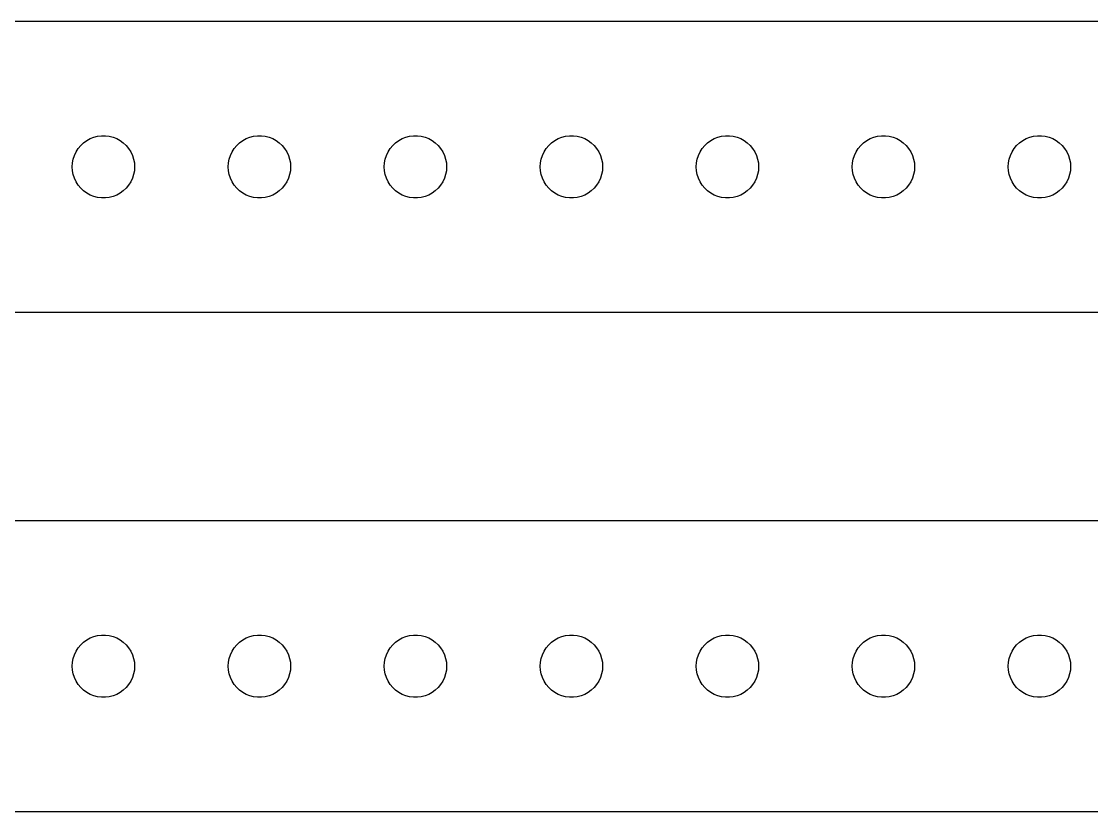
# Model space of a CAD drawing. Header units: metres. Extents: x -202 to 202, y 17 to 55.
# Drawn here: x 101.1 to 152.5, y 17 to 55 of the extents above; entities that cross this region are included whole.
import ezdxf

# ---------------------------------------------------------------- set-up
doc = ezdxf.new("R2010")
doc.units = ezdxf.units.M

msp = doc.modelspace()

# ---------------------------------------------------------------- linework, layer by layer
for p, q in [((197.314, 54.9901), (-197.314, 54.9901)), ((104.361, 49.3572), (104.536, 49.4266)), ((104.536, 49.4266), (104.719, 49.4734)), ((104.719, 49.4734), (104.906, 49.497)), ((104.906, 49.497), (105.094, 49.497)), ((105.094, 49.497), (105.281, 49.4734)), ((105.281, 49.4734), (105.464, 49.4266)), ((105.464, 49.4266), (105.639, 49.3572)), ((111.861, 49.3572), (112.036, 49.4266)), ((112.036, 49.4266), (112.219, 49.4734)), ((112.219, 49.4734), (112.406, 49.497)), ((112.406, 49.497), (112.594, 49.497)), ((112.594, 49.497), (112.781, 49.4734)), ((112.781, 49.4734), (112.964, 49.4266)), ((112.964, 49.4266), (113.139, 49.3572)), ((119.361, 49.3572), (119.536, 49.4266)), ((119.536, 49.4266), (119.719, 49.4734)), ((119.719, 49.4734), (119.906, 49.497)), ((119.906, 49.497), (120.094, 49.497)), ((120.094, 49.497), (120.281, 49.4734)), ((120.281, 49.4734), (120.464, 49.4266)), ((120.464, 49.4266), (120.639, 49.3572)), ((126.861, 49.3572), (127.036, 49.4266)), ((127.036, 49.4266), (127.219, 49.4734)), ((127.219, 49.4734), (127.406, 49.497)), ((127.406, 49.497), (127.594, 49.497)), ((127.594, 49.497), (127.781, 49.4734)), ((127.781, 49.4734), (127.964, 49.4266)), ((127.964, 49.4266), (128.139, 49.3572)), ((134.361, 49.3572), (134.536, 49.4266)), ((134.536, 49.4266), (134.719, 49.4734)), ((134.719, 49.4734), (134.906, 49.497)), ((134.906, 49.497), (135.094, 49.497)), ((135.094, 49.497), (135.281, 49.4734)), ((135.281, 49.4734), (135.464, 49.4266)), ((135.464, 49.4266), (135.639, 49.3572)), ((141.861, 49.3572), (142.036, 49.4266)), ((142.036, 49.4266), (142.219, 49.4734)), ((142.219, 49.4734), (142.406, 49.497)), ((142.406, 49.497), (142.594, 49.497)), ((142.594, 49.497), (142.781, 49.4734)), ((142.781, 49.4734), (142.964, 49.4266)), ((142.964, 49.4266), (143.139, 49.3572)), ((149.361, 49.3572), (149.536, 49.4266)), ((149.536, 49.4266), (149.719, 49.4734)), ((149.719, 49.4734), (149.906, 49.497)), ((149.906, 49.497), (150.094, 49.497)), ((150.094, 49.497), (150.281, 49.4734)), ((150.281, 49.4734), (150.464, 49.4266)), ((150.464, 49.4266), (150.639, 49.3572)), ((103.686, 48.7226), (103.786, 48.8817)), ((103.786, 48.8817), (103.907, 49.0268)), ((103.907, 49.0268), (104.044, 49.1558)), ((104.044, 49.1558), (104.196, 49.2665)), ((104.196, 49.2665), (104.361, 49.3572)), ((105.639, 49.3572), (105.804, 49.2665)), ((105.804, 49.2665), (105.956, 49.1558)), ((105.956, 49.1558), (106.093, 49.0268)), ((106.093, 49.0268), (106.214, 48.8817)), ((106.214, 48.8817), (106.314, 48.7226)), ((111.186, 48.7226), (111.286, 48.8817)), ((111.286, 48.8817), (111.407, 49.0268)), ((111.407, 49.0268), (111.544, 49.1558)), ((111.544, 49.1558), (111.696, 49.2665)), ((111.696, 49.2665), (111.861, 49.3572)), ((113.139, 49.3572), (113.304, 49.2665)), ((113.304, 49.2665), (113.456, 49.1558)), ((113.456, 49.1558), (113.593, 49.0268)), ((113.593, 49.0268), (113.714, 48.8817)), ((113.714, 48.8817), (113.814, 48.7226)), ((118.686, 48.7226), (118.786, 48.8817)), ((118.786, 48.8817), (118.907, 49.0268)), ((118.907, 49.0268), (119.044, 49.1558)), ((119.044, 49.1558), (119.196, 49.2665)), ((119.196, 49.2665), (119.361, 49.3572)), ((120.639, 49.3572), (120.804, 49.2665)), ((120.804, 49.2665), (120.956, 49.1558)), ((120.956, 49.1558), (121.093, 49.0268)), ((121.093, 49.0268), (121.214, 48.8817)), ((121.214, 48.8817), (121.314, 48.7226)), ((126.186, 48.7226), (126.286, 48.8817)), ((126.286, 48.8817), (126.407, 49.0268)), ((126.407, 49.0268), (126.544, 49.1558)), ((126.544, 49.1558), (126.696, 49.2665)), ((126.696, 49.2665), (126.861, 49.3572)), ((128.139, 49.3572), (128.304, 49.2665)), ((128.304, 49.2665), (128.456, 49.1558)), ((128.456, 49.1558), (128.593, 49.0268)), ((128.593, 49.0268), (128.714, 48.8817)), ((128.714, 48.8817), (128.814, 48.7226)), ((133.686, 48.7226), (133.786, 48.8817)), ((133.786, 48.8817), (133.907, 49.0268)), ((133.907, 49.0268), (134.044, 49.1558)), ((134.044, 49.1558), (134.196, 49.2665)), ((134.196, 49.2665), (134.361, 49.3572)), ((135.639, 49.3572), (135.804, 49.2665)), ((135.804, 49.2665), (135.956, 49.1558)), ((135.956, 49.1558), (136.093, 49.0268)), ((136.093, 49.0268), (136.214, 48.8817)), ((136.214, 48.8817), (136.314, 48.7226)), ((141.186, 48.7226), (141.286, 48.8817)), ((141.286, 48.8817), (141.407, 49.0268)), ((141.407, 49.0268), (141.544, 49.1558)), ((141.544, 49.1558), (141.696, 49.2665)), ((141.696, 49.2665), (141.861, 49.3572)), ((143.139, 49.3572), (143.304, 49.2665)), ((143.304, 49.2665), (143.456, 49.1558)), ((143.456, 49.1558), (143.593, 49.0268)), ((143.593, 49.0268), (143.714, 48.8817)), ((143.714, 48.8817), (143.814, 48.7226)), ((148.686, 48.7226), (148.786, 48.8817)), ((148.786, 48.8817), (148.907, 49.0268)), ((148.907, 49.0268), (149.044, 49.1558)), ((149.044, 49.1558), (149.196, 49.2665)), ((149.196, 49.2665), (149.361, 49.3572)), ((150.639, 49.3572), (150.804, 49.2665)), ((150.804, 49.2665), (150.956, 49.1558)), ((150.956, 49.1558), (151.093, 49.0268)), ((151.093, 49.0268), (151.214, 48.8817)), ((151.214, 48.8817), (151.314, 48.7226)), ((103.512, 48.188), (103.547, 48.373)), ((103.547, 48.373), (103.605, 48.5522)), ((103.605, 48.5522), (103.686, 48.7226)), ((106.314, 48.7226), (106.395, 48.5522)), ((106.395, 48.5522), (106.453, 48.373)), ((106.453, 48.373), (106.488, 48.188)), ((111.012, 48.188), (111.047, 48.373)), ((111.047, 48.373), (111.105, 48.5522)), ((111.105, 48.5522), (111.186, 48.7226)), ((113.814, 48.7226), (113.895, 48.5522)), ((113.895, 48.5522), (113.953, 48.373)), ((113.953, 48.373), (113.988, 48.188)), ((118.512, 48.188), (118.547, 48.373)), ((118.547, 48.373), (118.605, 48.5522)), ((118.605, 48.5522), (118.686, 48.7226)), ((121.314, 48.7226), (121.395, 48.5522)), ((121.395, 48.5522), (121.453, 48.373)), ((121.453, 48.373), (121.488, 48.188)), ((126.012, 48.188), (126.047, 48.373)), ((126.047, 48.373), (126.105, 48.5522)), ((126.105, 48.5522), (126.186, 48.7226)), ((128.814, 48.7226), (128.895, 48.5522)), ((128.895, 48.5522), (128.953, 48.373)), ((128.953, 48.373), (128.988, 48.188)), ((133.512, 48.188), (133.547, 48.373)), ((133.547, 48.373), (133.605, 48.5522)), ((133.605, 48.5522), (133.686, 48.7226)), ((136.314, 48.7226), (136.395, 48.5522)), ((136.395, 48.5522), (136.453, 48.373)), ((136.453, 48.373), (136.488, 48.188)), ((141.012, 48.188), (141.047, 48.373)), ((141.047, 48.373), (141.105, 48.5522)), ((141.105, 48.5522), (141.186, 48.7226)), ((143.814, 48.7226), (143.895, 48.5522)), ((143.895, 48.5522), (143.953, 48.373)), ((143.953, 48.373), (143.988, 48.188)), ((148.512, 48.188), (148.547, 48.373)), ((148.547, 48.373), (148.605, 48.5522)), ((148.605, 48.5522), (148.686, 48.7226)), ((151.314, 48.7226), (151.395, 48.5522)), ((151.395, 48.5522), (151.453, 48.373)), ((151.453, 48.373), (151.488, 48.188)), ((103.5, 48), (103.512, 48.188)), ((103.512, 47.812), (103.5, 48)), ((106.488, 48.188), (106.5, 48)), ((106.5, 48), (106.488, 47.812)), ((111, 48), (111.012, 48.188)), ((111.012, 47.812), (111, 48)), ((113.988, 48.188), (114, 48)), ((114, 48), (113.988, 47.812)), ((118.5, 48), (118.512, 48.188)), ((118.512, 47.812), (118.5, 48)), ((121.488, 48.188), (121.5, 48)), ((121.5, 48), (121.488, 47.812)), ((126, 48), (126.012, 48.188)), ((126.012, 47.812), (126, 48)), ((128.988, 48.188), (129, 48)), ((129, 48), (128.988, 47.812)), ((133.5, 48), (133.512, 48.188)), ((133.512, 47.812), (133.5, 48)), ((136.488, 48.188), (136.5, 48)), ((136.5, 48), (136.488, 47.812)), ((141, 48), (141.012, 48.188)), ((141.012, 47.812), (141, 48)), ((143.988, 48.188), (144, 48)), ((144, 48), (143.988, 47.812)), ((148.5, 48), (148.512, 48.188)), ((148.512, 47.812), (148.5, 48)), ((151.488, 48.188), (151.5, 48)), ((151.5, 48), (151.488, 47.812)), ((103.547, 47.627), (103.512, 47.812)), ((103.605, 47.4478), (103.547, 47.627)), ((103.686, 47.2774), (103.605, 47.4478)), ((106.395, 47.4478), (106.314, 47.2774)), ((106.453, 47.627), (106.395, 47.4478)), ((106.488, 47.812), (106.453, 47.627)), ((111.047, 47.627), (111.012, 47.812)), ((111.105, 47.4478), (111.047, 47.627)), ((111.186, 47.2774), (111.105, 47.4478)), ((113.895, 47.4478), (113.814, 47.2774)), ((113.953, 47.627), (113.895, 47.4478)), ((113.988, 47.812), (113.953, 47.627)), ((118.547, 47.627), (118.512, 47.812)), ((118.605, 47.4478), (118.547, 47.627)), ((118.686, 47.2774), (118.605, 47.4478)), ((121.395, 47.4478), (121.314, 47.2774)), ((121.453, 47.627), (121.395, 47.4478)), ((121.488, 47.812), (121.453, 47.627)), ((126.047, 47.627), (126.012, 47.812)), ((126.105, 47.4478), (126.047, 47.627)), ((126.186, 47.2774), (126.105, 47.4478)), ((128.895, 47.4478), (128.814, 47.2774)), ((128.953, 47.627), (128.895, 47.4478)), ((128.988, 47.812), (128.953, 47.627)), ((133.547, 47.627), (133.512, 47.812)), ((133.605, 47.4478), (133.547, 47.627)), ((133.686, 47.2774), (133.605, 47.4478)), ((136.395, 47.4478), (136.314, 47.2774)), ((136.453, 47.627), (136.395, 47.4478)), ((136.488, 47.812), (136.453, 47.627)), ((141.047, 47.627), (141.012, 47.812)), ((141.105, 47.4478), (141.047, 47.627)), ((141.186, 47.2774), (141.105, 47.4478)), ((143.895, 47.4478), (143.814, 47.2774)), ((143.953, 47.627), (143.895, 47.4478)), ((143.988, 47.812), (143.953, 47.627)), ((148.547, 47.627), (148.512, 47.812)), ((148.605, 47.4478), (148.547, 47.627)), ((148.686, 47.2774), (148.605, 47.4478)), ((151.395, 47.4478), (151.314, 47.2774)), ((151.453, 47.627), (151.395, 47.4478)), ((151.488, 47.812), (151.453, 47.627)), ((103.786, 47.1183), (103.686, 47.2774)), ((103.907, 46.9732), (103.786, 47.1183)), ((104.044, 46.8442), (103.907, 46.9732)), ((104.196, 46.7335), (104.044, 46.8442)), ((105.956, 46.8442), (105.804, 46.7335)), ((106.093, 46.9732), (105.956, 46.8442)), ((106.214, 47.1183), (106.093, 46.9732)), ((106.314, 47.2774), (106.214, 47.1183)), ((111.286, 47.1183), (111.186, 47.2774)), ((111.407, 46.9732), (111.286, 47.1183)), ((111.544, 46.8442), (111.407, 46.9732)), ((111.696, 46.7335), (111.544, 46.8442)), ((113.456, 46.8442), (113.304, 46.7335)), ((113.593, 46.9732), (113.456, 46.8442)), ((113.714, 47.1183), (113.593, 46.9732)), ((113.814, 47.2774), (113.714, 47.1183)), ((118.786, 47.1183), (118.686, 47.2774)), ((118.907, 46.9732), (118.786, 47.1183)), ((119.044, 46.8442), (118.907, 46.9732)), ((119.196, 46.7335), (119.044, 46.8442)), ((120.956, 46.8442), (120.804, 46.7335)), ((121.093, 46.9732), (120.956, 46.8442)), ((121.214, 47.1183), (121.093, 46.9732)), ((121.314, 47.2774), (121.214, 47.1183)), ((126.286, 47.1183), (126.186, 47.2774)), ((126.407, 46.9732), (126.286, 47.1183)), ((126.544, 46.8442), (126.407, 46.9732)), ((126.696, 46.7335), (126.544, 46.8442)), ((128.456, 46.8442), (128.304, 46.7335)), ((128.593, 46.9732), (128.456, 46.8442)), ((128.714, 47.1183), (128.593, 46.9732)), ((128.814, 47.2774), (128.714, 47.1183)), ((133.786, 47.1183), (133.686, 47.2774)), ((133.907, 46.9732), (133.786, 47.1183)), ((134.044, 46.8442), (133.907, 46.9732)), ((134.196, 46.7335), (134.044, 46.8442)), ((135.956, 46.8442), (135.804, 46.7335)), ((136.093, 46.9732), (135.956, 46.8442)), ((136.214, 47.1183), (136.093, 46.9732)), ((136.314, 47.2774), (136.214, 47.1183)), ((141.286, 47.1183), (141.186, 47.2774)), ((141.407, 46.9732), (141.286, 47.1183)), ((141.544, 46.8442), (141.407, 46.9732)), ((141.696, 46.7335), (141.544, 46.8442)), ((143.456, 46.8442), (143.304, 46.7335)), ((143.593, 46.9732), (143.456, 46.8442)), ((143.714, 47.1183), (143.593, 46.9732)), ((143.814, 47.2774), (143.714, 47.1183)), ((148.786, 47.1183), (148.686, 47.2774)), ((148.907, 46.9732), (148.786, 47.1183)), ((149.044, 46.8442), (148.907, 46.9732)), ((149.196, 46.7335), (149.044, 46.8442)), ((150.956, 46.8442), (150.804, 46.7335)), ((151.093, 46.9732), (150.956, 46.8442)), ((151.214, 47.1183), (151.093, 46.9732)), ((151.314, 47.2774), (151.214, 47.1183)), ((104.361, 46.6428), (104.196, 46.7335)), ((104.536, 46.5734), (104.361, 46.6428)), ((104.719, 46.5266), (104.536, 46.5734)), ((104.906, 46.503), (104.719, 46.5266)), ((105.094, 46.503), (104.906, 46.503)), ((105.281, 46.5266), (105.094, 46.503)), ((105.464, 46.5734), (105.281, 46.5266)), ((105.639, 46.6428), (105.464, 46.5734)), ((105.804, 46.7335), (105.639, 46.6428)), ((111.861, 46.6428), (111.696, 46.7335)), ((112.036, 46.5734), (111.861, 46.6428)), ((112.219, 46.5266), (112.036, 46.5734)), ((112.406, 46.503), (112.219, 46.5266)), ((112.594, 46.503), (112.406, 46.503)), ((112.781, 46.5266), (112.594, 46.503)), ((112.964, 46.5734), (112.781, 46.5266)), ((113.139, 46.6428), (112.964, 46.5734)), ((113.304, 46.7335), (113.139, 46.6428)), ((119.361, 46.6428), (119.196, 46.7335)), ((119.536, 46.5734), (119.361, 46.6428)), ((119.719, 46.5266), (119.536, 46.5734)), ((119.906, 46.503), (119.719, 46.5266)), ((120.094, 46.503), (119.906, 46.503)), ((120.281, 46.5266), (120.094, 46.503)), ((120.464, 46.5734), (120.281, 46.5266)), ((120.639, 46.6428), (120.464, 46.5734)), ((120.804, 46.7335), (120.639, 46.6428)), ((126.861, 46.6428), (126.696, 46.7335)), ((127.036, 46.5734), (126.861, 46.6428)), ((127.219, 46.5266), (127.036, 46.5734)), ((127.406, 46.503), (127.219, 46.5266)), ((127.594, 46.503), (127.406, 46.503)), ((127.781, 46.5266), (127.594, 46.503)), ((127.964, 46.5734), (127.781, 46.5266)), ((128.139, 46.6428), (127.964, 46.5734)), ((128.304, 46.7335), (128.139, 46.6428)), ((134.361, 46.6428), (134.196, 46.7335)), ((134.536, 46.5734), (134.361, 46.6428)), ((134.719, 46.5266), (134.536, 46.5734)), ((134.906, 46.503), (134.719, 46.5266)), ((135.094, 46.503), (134.906, 46.503)), ((135.281, 46.5266), (135.094, 46.503)), ((135.464, 46.5734), (135.281, 46.5266)), ((135.639, 46.6428), (135.464, 46.5734)), ((135.804, 46.7335), (135.639, 46.6428)), ((141.861, 46.6428), (141.696, 46.7335)), ((142.036, 46.5734), (141.861, 46.6428)), ((142.219, 46.5266), (142.036, 46.5734)), ((142.406, 46.503), (142.219, 46.5266)), ((142.594, 46.503), (142.406, 46.503)), ((142.781, 46.5266), (142.594, 46.503)), ((142.964, 46.5734), (142.781, 46.5266)), ((143.139, 46.6428), (142.964, 46.5734)), ((143.304, 46.7335), (143.139, 46.6428)), ((149.361, 46.6428), (149.196, 46.7335)), ((149.536, 46.5734), (149.361, 46.6428)), ((149.719, 46.5266), (149.536, 46.5734)), ((149.906, 46.503), (149.719, 46.5266)), ((150.094, 46.503), (149.906, 46.503)), ((150.281, 46.5266), (150.094, 46.503)), ((150.464, 46.5734), (150.281, 46.5266)), ((150.639, 46.6428), (150.464, 46.5734)), ((150.804, 46.7335), (150.639, 46.6428)), ((-197.314, 41.0099), (197.314, 41.0099)), ((197.314, 30.9901), (-197.314, 30.9901)), ((104.044, 25.1558), (104.196, 25.2665)), ((104.196, 25.2665), (104.361, 25.3572)), ((104.361, 25.3572), (104.536, 25.4266)), ((104.536, 25.4266), (104.719, 25.4734)), ((104.719, 25.4734), (104.906, 25.497)), ((104.906, 25.497), (105.094, 25.497)), ((105.094, 25.497), (105.281, 25.4734)), ((105.281, 25.4734), (105.464, 25.4266)), ((105.464, 25.4266), (105.639, 25.3572)), ((105.639, 25.3572), (105.804, 25.2665)), ((105.804, 25.2665), (105.956, 25.1558)), ((111.544, 25.1558), (111.696, 25.2665)), ((111.696, 25.2665), (111.861, 25.3572)), ((111.861, 25.3572), (112.036, 25.4266)), ((112.036, 25.4266), (112.219, 25.4734)), ((112.219, 25.4734), (112.406, 25.497)), ((112.406, 25.497), (112.594, 25.497)), ((112.594, 25.497), (112.781, 25.4734)), ((112.781, 25.4734), (112.964, 25.4266)), ((112.964, 25.4266), (113.139, 25.3572)), ((113.139, 25.3572), (113.304, 25.2665)), ((113.304, 25.2665), (113.456, 25.1558)), ((119.044, 25.1558), (119.196, 25.2665)), ((119.196, 25.2665), (119.361, 25.3572)), ((119.361, 25.3572), (119.536, 25.4266)), ((119.536, 25.4266), (119.719, 25.4734)), ((119.719, 25.4734), (119.906, 25.497)), ((119.906, 25.497), (120.094, 25.497)), ((120.094, 25.497), (120.281, 25.4734)), ((120.281, 25.4734), (120.464, 25.4266)), ((120.464, 25.4266), (120.639, 25.3572)), ((120.639, 25.3572), (120.804, 25.2665)), ((120.804, 25.2665), (120.956, 25.1558)), ((126.544, 25.1558), (126.696, 25.2665)), ((126.696, 25.2665), (126.861, 25.3572)), ((126.861, 25.3572), (127.036, 25.4266)), ((127.036, 25.4266), (127.219, 25.4734)), ((127.219, 25.4734), (127.406, 25.497)), ((127.406, 25.497), (127.594, 25.497)), ((127.594, 25.497), (127.781, 25.4734)), ((127.781, 25.4734), (127.964, 25.4266)), ((127.964, 25.4266), (128.139, 25.3572)), ((128.139, 25.3572), (128.304, 25.2665)), ((128.304, 25.2665), (128.456, 25.1558)), ((134.044, 25.1558), (134.196, 25.2665)), ((134.196, 25.2665), (134.361, 25.3572)), ((134.361, 25.3572), (134.536, 25.4266)), ((134.536, 25.4266), (134.719, 25.4734)), ((134.719, 25.4734), (134.906, 25.497)), ((134.906, 25.497), (135.094, 25.497)), ((135.094, 25.497), (135.281, 25.4734)), ((135.281, 25.4734), (135.464, 25.4266)), ((135.464, 25.4266), (135.639, 25.3572)), ((135.639, 25.3572), (135.804, 25.2665)), ((135.804, 25.2665), (135.956, 25.1558)), ((141.544, 25.1558), (141.696, 25.2665)), ((141.696, 25.2665), (141.861, 25.3572)), ((141.861, 25.3572), (142.036, 25.4266)), ((142.036, 25.4266), (142.219, 25.4734)), ((142.219, 25.4734), (142.406, 25.497)), ((142.406, 25.497), (142.594, 25.497)), ((142.594, 25.497), (142.781, 25.4734)), ((142.781, 25.4734), (142.964, 25.4266)), ((142.964, 25.4266), (143.139, 25.3572)), ((143.139, 25.3572), (143.304, 25.2665)), ((143.304, 25.2665), (143.456, 25.1558)), ((149.044, 25.1558), (149.196, 25.2665)), ((149.196, 25.2665), (149.361, 25.3572)), ((149.361, 25.3572), (149.536, 25.4266)), ((149.536, 25.4266), (149.719, 25.4734)), ((149.719, 25.4734), (149.906, 25.497)), ((149.906, 25.497), (150.094, 25.497)), ((150.094, 25.497), (150.281, 25.4734)), ((150.281, 25.4734), (150.464, 25.4266)), ((150.464, 25.4266), (150.639, 25.3572)), ((150.639, 25.3572), (150.804, 25.2665)), ((150.804, 25.2665), (150.956, 25.1558)), ((103.605, 24.5522), (103.686, 24.7226)), ((103.686, 24.7226), (103.786, 24.8817)), ((103.786, 24.8817), (103.907, 25.0268)), ((103.907, 25.0268), (104.044, 25.1558)), ((105.956, 25.1558), (106.093, 25.0268)), ((106.093, 25.0268), (106.214, 24.8817)), ((106.214, 24.8817), (106.314, 24.7226)), ((106.314, 24.7226), (106.395, 24.5522)), ((111.105, 24.5522), (111.186, 24.7226)), ((111.186, 24.7226), (111.286, 24.8817)), ((111.286, 24.8817), (111.407, 25.0268)), ((111.407, 25.0268), (111.544, 25.1558)), ((113.456, 25.1558), (113.593, 25.0268)), ((113.593, 25.0268), (113.714, 24.8817)), ((113.714, 24.8817), (113.814, 24.7226)), ((113.814, 24.7226), (113.895, 24.5522)), ((118.605, 24.5522), (118.686, 24.7226)), ((118.686, 24.7226), (118.786, 24.8817)), ((118.786, 24.8817), (118.907, 25.0268)), ((118.907, 25.0268), (119.044, 25.1558)), ((120.956, 25.1558), (121.093, 25.0268)), ((121.093, 25.0268), (121.214, 24.8817)), ((121.214, 24.8817), (121.314, 24.7226)), ((121.314, 24.7226), (121.395, 24.5522)), ((126.105, 24.5522), (126.186, 24.7226)), ((126.186, 24.7226), (126.286, 24.8817)), ((126.286, 24.8817), (126.407, 25.0268)), ((126.407, 25.0268), (126.544, 25.1558)), ((128.456, 25.1558), (128.593, 25.0268)), ((128.593, 25.0268), (128.714, 24.8817)), ((128.714, 24.8817), (128.814, 24.7226)), ((128.814, 24.7226), (128.895, 24.5522)), ((133.605, 24.5522), (133.686, 24.7226)), ((133.686, 24.7226), (133.786, 24.8817)), ((133.786, 24.8817), (133.907, 25.0268)), ((133.907, 25.0268), (134.044, 25.1558)), ((135.956, 25.1558), (136.093, 25.0268)), ((136.093, 25.0268), (136.214, 24.8817)), ((136.214, 24.8817), (136.314, 24.7226)), ((136.314, 24.7226), (136.395, 24.5522)), ((141.105, 24.5522), (141.186, 24.7226)), ((141.186, 24.7226), (141.286, 24.8817)), ((141.286, 24.8817), (141.407, 25.0268)), ((141.407, 25.0268), (141.544, 25.1558)), ((143.456, 25.1558), (143.593, 25.0268)), ((143.593, 25.0268), (143.714, 24.8817)), ((143.714, 24.8817), (143.814, 24.7226)), ((143.814, 24.7226), (143.895, 24.5522)), ((148.605, 24.5522), (148.686, 24.7226)), ((148.686, 24.7226), (148.786, 24.8817)), ((148.786, 24.8817), (148.907, 25.0268)), ((148.907, 25.0268), (149.044, 25.1558)), ((150.956, 25.1558), (151.093, 25.0268)), ((151.093, 25.0268), (151.214, 24.8817)), ((151.214, 24.8817), (151.314, 24.7226)), ((151.314, 24.7226), (151.395, 24.5522)), ((103.5, 24), (103.512, 24.188)), ((103.512, 24.188), (103.547, 24.373)), ((103.547, 24.373), (103.605, 24.5522)), ((106.395, 24.5522), (106.453, 24.373)), ((106.453, 24.373), (106.488, 24.188)), ((106.488, 24.188), (106.5, 24)), ((111, 24), (111.012, 24.188)), ((111.012, 24.188), (111.047, 24.373)), ((111.047, 24.373), (111.105, 24.5522)), ((113.895, 24.5522), (113.953, 24.373)), ((113.953, 24.373), (113.988, 24.188)), ((113.988, 24.188), (114, 24)), ((118.5, 24), (118.512, 24.188)), ((118.512, 24.188), (118.547, 24.373)), ((118.547, 24.373), (118.605, 24.5522)), ((121.395, 24.5522), (121.453, 24.373)), ((121.453, 24.373), (121.488, 24.188)), ((121.488, 24.188), (121.5, 24)), ((126, 24), (126.012, 24.188)), ((126.012, 24.188), (126.047, 24.373)), ((126.047, 24.373), (126.105, 24.5522)), ((128.895, 24.5522), (128.953, 24.373)), ((128.953, 24.373), (128.988, 24.188)), ((128.988, 24.188), (129, 24)), ((133.5, 24), (133.512, 24.188)), ((133.512, 24.188), (133.547, 24.373)), ((133.547, 24.373), (133.605, 24.5522)), ((136.395, 24.5522), (136.453, 24.373)), ((136.453, 24.373), (136.488, 24.188)), ((136.488, 24.188), (136.5, 24)), ((141, 24), (141.012, 24.188)), ((141.012, 24.188), (141.047, 24.373)), ((141.047, 24.373), (141.105, 24.5522)), ((143.895, 24.5522), (143.953, 24.373)), ((143.953, 24.373), (143.988, 24.188)), ((143.988, 24.188), (144, 24)), ((148.5, 24), (148.512, 24.188)), ((148.512, 24.188), (148.547, 24.373)), ((148.547, 24.373), (148.605, 24.5522)), ((151.395, 24.5522), (151.453, 24.373)), ((151.453, 24.373), (151.488, 24.188)), ((151.488, 24.188), (151.5, 24)), ((103.512, 23.812), (103.5, 24)), ((103.547, 23.627), (103.512, 23.812)), ((106.488, 23.812), (106.453, 23.627)), ((106.5, 24), (106.488, 23.812)), ((111.012, 23.812), (111, 24)), ((111.047, 23.627), (111.012, 23.812)), ((113.988, 23.812), (113.953, 23.627)), ((114, 24), (113.988, 23.812)), ((118.512, 23.812), (118.5, 24)), ((118.547, 23.627), (118.512, 23.812)), ((121.488, 23.812), (121.453, 23.627)), ((121.5, 24), (121.488, 23.812)), ((126.012, 23.812), (126, 24)), ((126.047, 23.627), (126.012, 23.812)), ((128.988, 23.812), (128.953, 23.627)), ((129, 24), (128.988, 23.812)), ((133.512, 23.812), (133.5, 24)), ((133.547, 23.627), (133.512, 23.812)), ((136.488, 23.812), (136.453, 23.627)), ((136.5, 24), (136.488, 23.812)), ((141.012, 23.812), (141, 24)), ((141.047, 23.627), (141.012, 23.812)), ((143.988, 23.812), (143.953, 23.627)), ((144, 24), (143.988, 23.812)), ((148.512, 23.812), (148.5, 24)), ((148.547, 23.627), (148.512, 23.812)), ((151.488, 23.812), (151.453, 23.627)), ((151.5, 24), (151.488, 23.812)), ((103.605, 23.4478), (103.547, 23.627)), ((103.686, 23.2774), (103.605, 23.4478)), ((103.786, 23.1183), (103.686, 23.2774)), ((106.314, 23.2774), (106.214, 23.1183)), ((106.395, 23.4478), (106.314, 23.2774)), ((106.453, 23.627), (106.395, 23.4478)), ((111.105, 23.4478), (111.047, 23.627)), ((111.186, 23.2774), (111.105, 23.4478)), ((111.286, 23.1183), (111.186, 23.2774)), ((113.814, 23.2774), (113.714, 23.1183)), ((113.895, 23.4478), (113.814, 23.2774)), ((113.953, 23.627), (113.895, 23.4478)), ((118.605, 23.4478), (118.547, 23.627)), ((118.686, 23.2774), (118.605, 23.4478)), ((118.786, 23.1183), (118.686, 23.2774)), ((121.314, 23.2774), (121.214, 23.1183)), ((121.395, 23.4478), (121.314, 23.2774)), ((121.453, 23.627), (121.395, 23.4478)), ((126.105, 23.4478), (126.047, 23.627)), ((126.186, 23.2774), (126.105, 23.4478)), ((126.286, 23.1183), (126.186, 23.2774)), ((128.814, 23.2774), (128.714, 23.1183)), ((128.895, 23.4478), (128.814, 23.2774)), ((128.953, 23.627), (128.895, 23.4478)), ((133.605, 23.4478), (133.547, 23.627)), ((133.686, 23.2774), (133.605, 23.4478)), ((133.786, 23.1183), (133.686, 23.2774)), ((136.314, 23.2774), (136.214, 23.1183)), ((136.395, 23.4478), (136.314, 23.2774)), ((136.453, 23.627), (136.395, 23.4478)), ((141.105, 23.4478), (141.047, 23.627)), ((141.186, 23.2774), (141.105, 23.4478)), ((141.286, 23.1183), (141.186, 23.2774)), ((143.814, 23.2774), (143.714, 23.1183)), ((143.895, 23.4478), (143.814, 23.2774)), ((143.953, 23.627), (143.895, 23.4478)), ((148.605, 23.4478), (148.547, 23.627)), ((148.686, 23.2774), (148.605, 23.4478)), ((148.786, 23.1183), (148.686, 23.2774)), ((151.314, 23.2774), (151.214, 23.1183)), ((151.395, 23.4478), (151.314, 23.2774)), ((151.453, 23.627), (151.395, 23.4478)), ((103.907, 22.9732), (103.786, 23.1183)), ((104.044, 22.8442), (103.907, 22.9732)), ((104.196, 22.7335), (104.044, 22.8442)), ((104.361, 22.6428), (104.196, 22.7335)), ((104.536, 22.5734), (104.361, 22.6428)), ((105.639, 22.6428), (105.464, 22.5734)), ((105.804, 22.7335), (105.639, 22.6428)), ((105.956, 22.8442), (105.804, 22.7335)), ((106.093, 22.9732), (105.956, 22.8442)), ((106.214, 23.1183), (106.093, 22.9732)), ((111.407, 22.9732), (111.286, 23.1183)), ((111.544, 22.8442), (111.407, 22.9732)), ((111.696, 22.7335), (111.544, 22.8442)), ((111.861, 22.6428), (111.696, 22.7335)), ((112.036, 22.5734), (111.861, 22.6428)), ((113.139, 22.6428), (112.964, 22.5734)), ((113.304, 22.7335), (113.139, 22.6428)), ((113.456, 22.8442), (113.304, 22.7335)), ((113.593, 22.9732), (113.456, 22.8442)), ((113.714, 23.1183), (113.593, 22.9732)), ((118.907, 22.9732), (118.786, 23.1183)), ((119.044, 22.8442), (118.907, 22.9732)), ((119.196, 22.7335), (119.044, 22.8442)), ((119.361, 22.6428), (119.196, 22.7335)), ((119.536, 22.5734), (119.361, 22.6428)), ((120.639, 22.6428), (120.464, 22.5734)), ((120.804, 22.7335), (120.639, 22.6428)), ((120.956, 22.8442), (120.804, 22.7335)), ((121.093, 22.9732), (120.956, 22.8442)), ((121.214, 23.1183), (121.093, 22.9732)), ((126.407, 22.9732), (126.286, 23.1183)), ((126.544, 22.8442), (126.407, 22.9732)), ((126.696, 22.7335), (126.544, 22.8442)), ((126.861, 22.6428), (126.696, 22.7335)), ((127.036, 22.5734), (126.861, 22.6428)), ((128.139, 22.6428), (127.964, 22.5734)), ((128.304, 22.7335), (128.139, 22.6428)), ((128.456, 22.8442), (128.304, 22.7335)), ((128.593, 22.9732), (128.456, 22.8442)), ((128.714, 23.1183), (128.593, 22.9732)), ((133.907, 22.9732), (133.786, 23.1183)), ((134.044, 22.8442), (133.907, 22.9732)), ((134.196, 22.7335), (134.044, 22.8442)), ((134.361, 22.6428), (134.196, 22.7335)), ((134.536, 22.5734), (134.361, 22.6428)), ((135.639, 22.6428), (135.464, 22.5734)), ((135.804, 22.7335), (135.639, 22.6428)), ((135.956, 22.8442), (135.804, 22.7335)), ((136.093, 22.9732), (135.956, 22.8442)), ((136.214, 23.1183), (136.093, 22.9732)), ((141.407, 22.9732), (141.286, 23.1183)), ((141.544, 22.8442), (141.407, 22.9732)), ((141.696, 22.7335), (141.544, 22.8442)), ((141.861, 22.6428), (141.696, 22.7335)), ((142.036, 22.5734), (141.861, 22.6428)), ((143.139, 22.6428), (142.964, 22.5734)), ((143.304, 22.7335), (143.139, 22.6428)), ((143.456, 22.8442), (143.304, 22.7335)), ((143.593, 22.9732), (143.456, 22.8442)), ((143.714, 23.1183), (143.593, 22.9732)), ((148.907, 22.9732), (148.786, 23.1183)), ((149.044, 22.8442), (148.907, 22.9732)), ((149.196, 22.7335), (149.044, 22.8442)), ((149.361, 22.6428), (149.196, 22.7335)), ((149.536, 22.5734), (149.361, 22.6428)), ((150.639, 22.6428), (150.464, 22.5734)), ((150.804, 22.7335), (150.639, 22.6428)), ((150.956, 22.8442), (150.804, 22.7335)), ((151.093, 22.9732), (150.956, 22.8442)), ((151.214, 23.1183), (151.093, 22.9732)), ((104.719, 22.5266), (104.536, 22.5734)), ((104.906, 22.503), (104.719, 22.5266)), ((105.094, 22.503), (104.906, 22.503)), ((105.281, 22.5266), (105.094, 22.503)), ((105.464, 22.5734), (105.281, 22.5266)), ((112.219, 22.5266), (112.036, 22.5734)), ((112.406, 22.503), (112.219, 22.5266)), ((112.594, 22.503), (112.406, 22.503)), ((112.781, 22.5266), (112.594, 22.503)), ((112.964, 22.5734), (112.781, 22.5266)), ((119.719, 22.5266), (119.536, 22.5734)), ((119.906, 22.503), (119.719, 22.5266)), ((120.094, 22.503), (119.906, 22.503)), ((120.281, 22.5266), (120.094, 22.503)), ((120.464, 22.5734), (120.281, 22.5266)), ((127.219, 22.5266), (127.036, 22.5734)), ((127.406, 22.503), (127.219, 22.5266)), ((127.594, 22.503), (127.406, 22.503)), ((127.781, 22.5266), (127.594, 22.503)), ((127.964, 22.5734), (127.781, 22.5266)), ((134.719, 22.5266), (134.536, 22.5734)), ((134.906, 22.503), (134.719, 22.5266)), ((135.094, 22.503), (134.906, 22.503)), ((135.281, 22.5266), (135.094, 22.503)), ((135.464, 22.5734), (135.281, 22.5266)), ((142.219, 22.5266), (142.036, 22.5734)), ((142.406, 22.503), (142.219, 22.5266)), ((142.594, 22.503), (142.406, 22.503)), ((142.781, 22.5266), (142.594, 22.503)), ((142.964, 22.5734), (142.781, 22.5266)), ((149.719, 22.5266), (149.536, 22.5734)), ((149.906, 22.503), (149.719, 22.5266)), ((150.094, 22.503), (149.906, 22.503)), ((150.281, 22.5266), (150.094, 22.503)), ((150.464, 22.5734), (150.281, 22.5266)), ((-197.314, 17.0099), (197.314, 17.0099))]:
    msp.add_line(p, q)

doc.saveas('drawing.dxf')
